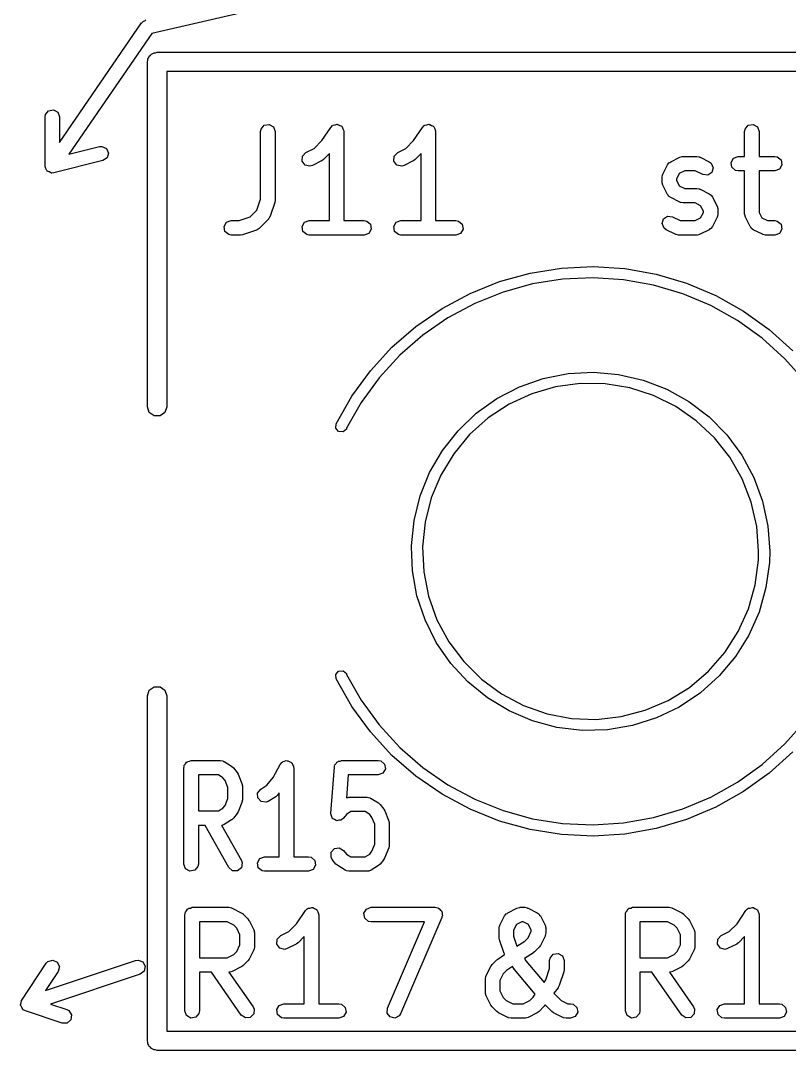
# Model space of a CAD drawing. Extents: x 26 to 70, y -152 to -25.
# Drawn here: x 33.73 to 41.71, y -136.22 to -125.54 of the extents above; entities that cross this region are included whole.
import ezdxf

# ---------------------------------------------------------------- set-up
doc = ezdxf.new("R2010")
doc.units = 0
doc.layers.add('BLACK', color=7, linetype='CONTINUOUS')

msp = doc.modelspace()

# ---------------------------------------------------------------- linework, layer by layer
at = {"layer": 'BLACK', "linetype": 'CONTINUOUS'}
for p, q in [((36.7199, -125.295), (35.0973, -125.67)), ((34.137, -126.803), (34.9902, -125.561)), ((34.9902, -125.561), (34.9918, -125.559)), ((34.9918, -125.559), (34.9921, -125.558)), ((34.9921, -125.558), (34.994, -125.557)), ((34.994, -125.557), (35.0084, -125.542)), ((35.0084, -125.542), (35.0227, -125.538)), ((35.0227, -125.538), (35.0351, -125.53)), ((35.0973, -125.67), (34.2359, -126.924)), ((35.0642, -125.921), (35.0691, -125.906)), ((35.0691, -125.906), (35.0819, -125.897)), ((35.0819, -125.897), (35.0912, -125.884)), ((35.0912, -125.884), (35.1063, -125.879)), ((35.1063, -125.879), (35.1191, -125.87)), ((35.1191, -125.87), (35.1349, -125.87)), ((35.1349, -125.87), (35.15, -125.865)), ((35.15, -125.865), (45.65, -125.865)), ((35.05, -125.965), (35.0549, -125.95)), ((35.05, -129.545), (35.05, -125.965)), ((35.0549, -125.934), (35.0642, -125.921)), ((35.0549, -125.95), (35.0549, -125.934)), ((45.55, -126.065), (35.25, -126.065)), ((35.25, -126.065), (35.25, -129.545)), ((33.987, -126.536), (33.9915, -126.511)), ((33.987, -127.044), (33.987, -126.536)), ((33.9915, -126.511), (34.0245, -126.472)), ((34.0245, -126.472), (34.075, -126.463)), ((34.075, -126.463), (34.1195, -126.488)), ((34.1195, -126.488), (34.137, -126.536)), ((34.137, -126.536), (34.137, -126.803)), ((36.23, -126.662), (36.263, -126.622)), ((36.263, -126.622), (36.3135, -126.614)), ((36.3135, -126.614), (36.3579, -126.639)), ((36.3579, -126.639), (36.3755, -126.687)), ((36.8612, -126.782), (36.9524, -126.646)), ((36.9524, -126.646), (36.9703, -126.627)), ((36.9703, -126.627), (36.9745, -126.626)), ((36.9745, -126.626), (36.9773, -126.622)), ((36.9773, -126.622), (36.9987, -126.619)), ((36.9987, -126.619), (37.0196, -126.613)), ((37.0196, -126.613), (37.0235, -126.614)), ((37.0235, -126.614), (37.0278, -126.614)), ((37.0278, -126.614), (37.0466, -126.624)), ((37.0466, -126.624), (37.0666, -126.633)), ((37.0666, -126.633), (37.0685, -126.637)), ((37.0685, -126.637), (37.0722, -126.639)), ((37.0722, -126.639), (37.0797, -126.66)), ((37.8136, -126.782), (37.9047, -126.646)), ((37.9047, -126.646), (37.9227, -126.627)), ((37.9227, -126.627), (37.9269, -126.626)), ((37.9269, -126.626), (37.9296, -126.622)), ((37.9296, -126.622), (37.9511, -126.619)), ((37.9511, -126.619), (37.972, -126.613)), ((37.972, -126.613), (37.9759, -126.614)), ((37.9759, -126.614), (37.9802, -126.614)), ((37.9802, -126.614), (37.999, -126.624)), ((37.999, -126.624), (38.0189, -126.633)), ((38.0189, -126.633), (38.0209, -126.637)), ((38.0209, -126.637), (38.0246, -126.639)), ((38.0246, -126.639), (38.032, -126.66)), ((41.2545, -126.662), (41.2875, -126.622)), ((41.2875, -126.622), (41.338, -126.614)), ((41.338, -126.614), (41.3825, -126.639)), ((41.3825, -126.639), (41.4, -126.687)), ((36.2255, -126.687), (36.23, -126.662)), ((36.2255, -127.389), (36.2255, -126.687)), ((36.3755, -126.687), (36.3755, -127.402)), ((37.0797, -126.66), (37.0893, -126.679)), ((37.0893, -126.679), (37.0883, -126.683)), ((37.0883, -126.683), (37.0898, -126.687)), ((37.0898, -126.687), (37.0898, -127.612)), ((38.032, -126.66), (38.0417, -126.679)), ((38.0417, -126.679), (38.0407, -126.683)), ((38.0407, -126.683), (38.0421, -126.687)), ((38.0421, -126.687), (38.0421, -127.612)), ((41.25, -126.687), (41.2545, -126.662)), ((41.25, -126.946), (41.25, -126.687)), ((41.4, -126.687), (41.4, -126.946)), ((34.2359, -126.924), (34.5518, -126.845)), ((34.5518, -126.845), (34.5778, -126.843)), ((34.5778, -126.843), (34.6239, -126.865)), ((34.6239, -126.865), (34.6448, -126.912)), ((36.6955, -126.906), (36.7799, -126.864)), ((36.7799, -126.864), (36.8612, -126.782)), ((37.6479, -126.906), (37.7322, -126.864)), ((37.7322, -126.864), (37.8136, -126.782)), ((34.6307, -126.962), (34.5882, -126.99)), ((34.6448, -126.912), (34.6307, -126.962)), ((36.6572, -126.994), (36.6602, -126.943)), ((36.6602, -126.943), (36.6955, -126.906)), ((36.8773, -126.979), (36.859, -126.991)), ((36.9398, -126.916), (36.8773, -126.979)), ((36.9398, -127.612), (36.9398, -126.916)), ((37.6095, -126.994), (37.6126, -126.943)), ((37.6126, -126.943), (37.6479, -126.906)), ((37.8297, -126.979), (37.8113, -126.991)), ((37.8921, -126.916), (37.8297, -126.979)), ((37.8921, -127.612), (37.8921, -126.916)), ((40.4819, -127.001), (40.5772, -126.954)), ((40.5772, -126.954), (40.6021, -126.946)), ((40.6021, -126.946), (40.6065, -126.947)), ((40.6065, -126.947), (40.6107, -126.946)), ((40.6107, -126.946), (40.7536, -126.946)), ((40.7536, -126.946), (40.7792, -126.95)), ((40.7792, -126.95), (40.7827, -126.953)), ((40.7827, -126.953), (40.7871, -126.954)), ((40.7871, -126.954), (40.8823, -127.001)), ((41.1083, -127.008), (41.1339, -126.963)), ((41.1339, -126.963), (41.1821, -126.946)), ((41.1821, -126.946), (41.25, -126.946)), ((41.4, -126.946), (41.5631, -126.946)), ((41.5631, -126.946), (41.5887, -126.95)), ((41.5887, -126.95), (41.628, -126.983)), ((33.9879, -127.047), (33.987, -127.044)), ((33.9872, -127.05), (33.9879, -127.047)), ((33.9876, -127.051), (33.9872, -127.05)), ((33.9873, -127.052), (33.9876, -127.051)), ((33.9969, -127.072), (33.9873, -127.052)), ((34.0045, -127.093), (33.9969, -127.072)), ((34.5882, -126.99), (34.0802, -127.117)), ((36.6877, -127.036), (36.6572, -126.994)), ((36.7376, -127.048), (36.6877, -127.036)), ((36.7626, -127.04), (36.7376, -127.048)), ((36.8578, -126.993), (36.7626, -127.04)), ((36.859, -126.991), (36.8578, -126.993)), ((37.6401, -127.036), (37.6095, -126.994)), ((37.69, -127.048), (37.6401, -127.036)), ((37.715, -127.04), (37.69, -127.048)), ((37.8102, -126.993), (37.715, -127.04)), ((37.8113, -126.991), (37.8102, -126.993)), ((40.4008, -127.13), (40.4484, -127.035)), ((40.4484, -127.035), (40.4639, -127.014)), ((40.4639, -127.014), (40.4742, -127.009)), ((40.4742, -127.009), (40.4819, -127.001)), ((40.8823, -127.001), (40.9033, -127.017)), ((40.9033, -127.017), (40.9237, -127.064)), ((40.9237, -127.064), (40.909, -127.113)), ((41.1172, -127.058), (41.1083, -127.008)), ((41.1565, -127.091), (41.1172, -127.058)), ((41.6113, -127.078), (41.5631, -127.096)), ((41.637, -127.034), (41.6113, -127.078)), ((41.628, -126.983), (41.637, -127.034)), ((34.0069, -127.094), (34.0045, -127.093)), ((34.0081, -127.097), (34.0069, -127.094)), ((34.009, -127.097), (34.0081, -127.097)), ((34.0094, -127.098), (34.009, -127.097)), ((34.0297, -127.107), (34.0094, -127.098)), ((34.049, -127.118), (34.0297, -127.107)), ((34.0517, -127.118), (34.049, -127.118)), ((34.0542, -127.119), (34.0517, -127.118)), ((34.0555, -127.119), (34.0542, -127.119)), ((34.0561, -127.119), (34.0555, -127.119)), ((34.0577, -127.119), (34.0561, -127.119)), ((34.0802, -127.117), (34.0577, -127.119)), ((40.3929, -127.164), (40.3974, -127.138)), ((40.3929, -127.211), (40.3929, -127.164)), ((40.3974, -127.138), (40.4003, -127.134)), ((40.4003, -127.134), (40.4008, -127.13)), ((40.5714, -127.124), (40.5429, -127.181)), ((40.5429, -127.181), (40.5429, -127.193)), ((40.5429, -127.193), (40.5714, -127.251)), ((40.6284, -127.096), (40.5714, -127.124)), ((40.7359, -127.096), (40.6284, -127.096)), ((40.8153, -127.135), (40.7359, -127.096)), ((40.8662, -127.141), (40.8153, -127.135)), ((40.909, -127.113), (40.8662, -127.141)), ((41.1821, -127.096), (41.1565, -127.091)), ((41.25, -127.096), (41.1821, -127.096)), ((41.25, -127.545), (41.25, -127.096)), ((41.5631, -127.096), (41.4, -127.096)), ((41.4, -127.096), (41.4, -127.527)), ((40.3944, -127.215), (40.3929, -127.211)), ((40.3933, -127.22), (40.3944, -127.215)), ((40.4008, -127.245), (40.3933, -127.22)), ((40.4484, -127.34), (40.4008, -127.245)), ((40.5714, -127.251), (40.6284, -127.279)), ((40.6284, -127.279), (40.7536, -127.279)), ((40.7536, -127.279), (40.7792, -127.284)), ((40.7792, -127.284), (40.7827, -127.286)), ((40.7827, -127.286), (40.7871, -127.287)), ((40.7871, -127.287), (40.8823, -127.335)), ((36.1873, -127.504), (36.2255, -127.389)), ((36.3755, -127.402), (36.3716, -127.424)), ((40.4565, -127.348), (40.4484, -127.34)), ((40.461, -127.358), (40.4565, -127.348)), ((40.4819, -127.374), (40.461, -127.358)), ((40.5772, -127.421), (40.4819, -127.374)), ((40.8823, -127.335), (40.9033, -127.35)), ((40.9033, -127.35), (40.9077, -127.36)), ((40.9077, -127.36), (40.9159, -127.368)), ((40.9159, -127.368), (40.9635, -127.463)), ((36.1171, -127.574), (36.1873, -127.504)), ((36.3716, -127.425), (36.324, -127.568)), ((36.3716, -127.424), (36.3716, -127.425)), ((40.5816, -127.422), (40.5772, -127.421)), ((40.5851, -127.425), (40.5816, -127.422)), ((40.6107, -127.429), (40.5851, -127.425)), ((40.7359, -127.429), (40.6107, -127.429)), ((40.7929, -127.458), (40.7359, -127.429)), ((40.8214, -127.515), (40.7929, -127.458)), ((40.9635, -127.463), (40.9709, -127.488)), ((40.9709, -127.488), (40.9699, -127.493)), ((40.9699, -127.493), (40.9714, -127.497)), ((40.9714, -127.497), (40.9714, -127.545)), ((35.8713, -127.63), (35.9195, -127.612)), ((35.9195, -127.612), (36.0026, -127.612)), ((36.0026, -127.612), (36.1171, -127.574)), ((36.3059, -127.598), (36.2107, -127.693)), ((36.3078, -127.593), (36.3059, -127.598)), ((36.3116, -127.591), (36.3078, -127.593)), ((36.324, -127.568), (36.3116, -127.591)), ((36.6808, -127.63), (36.729, -127.612)), ((36.729, -127.612), (36.9398, -127.612)), ((37.0898, -127.612), (37.3005, -127.612)), ((37.3005, -127.612), (37.3261, -127.617)), ((37.3261, -127.617), (37.3654, -127.65)), ((37.6332, -127.63), (37.6814, -127.612)), ((37.6814, -127.612), (37.8921, -127.612)), ((38.0421, -127.612), (38.2529, -127.612)), ((38.2529, -127.612), (38.2785, -127.617)), ((38.2785, -127.617), (38.3178, -127.65)), ((40.393, -127.644), (40.4076, -127.595)), ((40.4076, -127.595), (40.4504, -127.567)), ((40.4504, -127.567), (40.5014, -127.573)), ((40.5014, -127.573), (40.5808, -127.612)), ((40.5808, -127.612), (40.7359, -127.612)), ((40.7359, -127.612), (40.7929, -127.584)), ((40.7929, -127.584), (40.8214, -127.527)), ((40.8214, -127.527), (40.8214, -127.515)), ((40.9635, -127.578), (40.9159, -127.673)), ((40.964, -127.574), (40.9635, -127.578)), ((40.9669, -127.57), (40.964, -127.574)), ((40.9714, -127.545), (40.9669, -127.57)), ((41.2515, -127.549), (41.25, -127.545)), ((41.2505, -127.553), (41.2515, -127.549)), ((41.2579, -127.578), (41.2505, -127.553)), ((41.3055, -127.673), (41.2579, -127.578)), ((41.4, -127.527), (41.4285, -127.584)), ((41.4285, -127.584), (41.4856, -127.612)), ((41.4856, -127.612), (41.5631, -127.612)), ((41.5631, -127.612), (41.5887, -127.617)), ((41.5887, -127.617), (41.628, -127.65)), ((35.8457, -127.674), (35.8713, -127.63)), ((35.8546, -127.725), (35.8457, -127.674)), ((35.8939, -127.758), (35.8546, -127.725)), ((36.1813, -127.711), (36.0385, -127.759)), ((36.1848, -127.708), (36.1813, -127.711)), ((36.1893, -127.708), (36.1848, -127.708)), ((36.2107, -127.693), (36.1893, -127.708)), ((36.6552, -127.674), (36.6808, -127.63)), ((36.6641, -127.725), (36.6552, -127.674)), ((36.7034, -127.758), (36.6641, -127.725)), ((37.3743, -127.7), (37.3487, -127.745)), ((37.3654, -127.65), (37.3743, -127.7)), ((37.6076, -127.674), (37.6332, -127.63)), ((37.6165, -127.725), (37.6076, -127.674)), ((37.6558, -127.758), (37.6165, -127.725)), ((38.3267, -127.7), (38.3011, -127.745)), ((38.3178, -127.65), (38.3267, -127.7)), ((40.4134, -127.691), (40.393, -127.644)), ((40.4343, -127.707), (40.4134, -127.691)), ((40.5296, -127.754), (40.4343, -127.707)), ((40.8823, -127.707), (40.7871, -127.754)), ((40.8901, -127.699), (40.8823, -127.707)), ((40.9004, -127.694), (40.8901, -127.699)), ((40.9159, -127.673), (40.9004, -127.694)), ((41.3137, -127.681), (41.3055, -127.673)), ((41.3182, -127.691), (41.3137, -127.681)), ((41.3391, -127.707), (41.3182, -127.691)), ((41.4343, -127.754), (41.3391, -127.707)), ((41.637, -127.7), (41.6113, -127.745)), ((41.628, -127.65), (41.637, -127.7)), ((35.9195, -127.762), (35.8939, -127.758)), ((36.0148, -127.762), (35.9195, -127.762)), ((36.0163, -127.762), (36.0148, -127.762)), ((36.0385, -127.759), (36.0163, -127.762)), ((36.729, -127.762), (36.7034, -127.758)), ((37.3005, -127.762), (36.729, -127.762)), ((37.3487, -127.745), (37.3005, -127.762)), ((37.6814, -127.762), (37.6558, -127.758)), ((38.2529, -127.762), (37.6814, -127.762)), ((38.3011, -127.745), (38.2529, -127.762)), ((40.534, -127.755), (40.5296, -127.754)), ((40.5374, -127.758), (40.534, -127.755)), ((40.5631, -127.762), (40.5374, -127.758)), ((40.7536, -127.762), (40.5631, -127.762)), ((40.7578, -127.761), (40.7536, -127.762)), ((40.7621, -127.762), (40.7578, -127.761)), ((40.7871, -127.754), (40.7621, -127.762)), ((41.4388, -127.755), (41.4343, -127.754)), ((41.4422, -127.758), (41.4388, -127.755)), ((41.4679, -127.762), (41.4422, -127.758)), ((41.5631, -127.762), (41.4679, -127.762)), ((41.6113, -127.745), (41.5631, -127.762)), ((39.0222, -128.157), (39.3475, -128.106)), ((39.3475, -128.106), (39.6766, -128.09)), ((39.6766, -128.09), (40.0054, -128.111)), ((40.0054, -128.111), (40.3298, -128.169)), ((38.3988, -128.368), (38.7046, -128.245)), ((38.7046, -128.245), (39.0222, -128.157)), ((39.3594, -128.22), (39.0467, -128.27)), ((39.6756, -128.206), (39.3594, -128.22)), ((39.9915, -128.226), (39.6756, -128.206)), ((40.3032, -128.282), (39.9915, -128.226)), ((40.3298, -128.169), (40.6457, -128.263)), ((38.1086, -128.524), (38.3988, -128.368)), ((38.7416, -128.355), (38.4477, -128.473)), ((39.0467, -128.27), (38.7416, -128.355)), ((40.6068, -128.372), (40.3032, -128.282)), ((40.6457, -128.263), (40.9492, -128.391)), ((38.4477, -128.473), (38.1688, -128.622)), ((40.8985, -128.495), (40.6068, -128.372)), ((40.9492, -128.391), (41.2366, -128.552)), ((37.8375, -128.711), (38.1086, -128.524)), ((41.1746, -128.65), (40.8985, -128.495)), ((41.2366, -128.552), (41.5043, -128.744)), ((38.1688, -128.622), (37.9084, -128.802)), ((41.4318, -128.834), (41.1746, -128.65)), ((37.589, -128.927), (37.8375, -128.711)), ((41.5043, -128.744), (41.7489, -128.965)), ((37.9084, -128.802), (37.6695, -129.01)), ((41.6668, -129.046), (41.4318, -128.834)), ((37.366, -129.17), (37.589, -128.927)), ((37.6695, -129.01), (37.4553, -129.243)), ((41.8768, -129.283), (41.6668, -129.046)), ((37.1715, -129.436), (37.366, -129.17)), ((39.1592, -129.251), (39.4169, -129.2)), ((39.4169, -129.2), (39.6792, -129.185)), ((39.6792, -129.185), (39.941, -129.208)), ((39.941, -129.208), (40.1969, -129.267)), ((37.4553, -129.243), (37.2684, -129.499)), ((38.9113, -129.338), (39.1592, -129.251)), ((39.5435, -129.303), (39.2872, -129.338)), ((39.8021, -129.307), (39.5435, -129.303)), ((40.0573, -129.348), (39.8021, -129.307)), ((40.1969, -129.267), (40.4419, -129.362)), ((37.0078, -129.722), (37.1715, -129.436)), ((38.6782, -129.459), (38.9113, -129.338)), ((39.0389, -129.411), (38.8041, -129.519)), ((39.2872, -129.338), (39.0389, -129.411)), ((40.3036, -129.427), (40.0573, -129.348)), ((40.5356, -129.542), (40.3036, -129.427)), ((40.4419, -129.362), (40.6712, -129.49)), ((37.2684, -129.499), (37.1158, -129.765)), ((38.4644, -129.612), (38.6782, -129.459)), ((38.8041, -129.519), (38.5878, -129.661)), ((40.7481, -129.689), (40.5356, -129.542)), ((40.6712, -129.49), (40.88, -129.65)), ((35.0691, -129.604), (35.05, -129.545)), ((35.1191, -129.64), (35.0691, -129.604)), ((35.1809, -129.64), (35.1191, -129.64)), ((35.2309, -129.604), (35.1809, -129.64)), ((35.25, -129.545), (35.2309, -129.604)), ((38.2743, -129.793), (38.4644, -129.612)), ((40.88, -129.65), (41.0644, -129.837)), ((37.0045, -129.768), (37.0078, -129.722)), ((37.0078, -129.722), (37.0078, -129.722)), ((38.5878, -129.661), (38.3948, -129.833)), ((40.9365, -129.866), (40.7481, -129.689)), ((37.0346, -129.802), (37.0045, -129.768)), ((37.0804, -129.806), (37.0346, -129.802)), ((37.1151, -129.776), (37.0804, -129.806)), ((37.1158, -129.765), (37.1151, -129.776)), ((38.1116, -130), (38.2743, -129.793)), ((38.3948, -129.833), (38.2295, -130.032)), ((41.0644, -129.837), (41.2204, -130.048)), ((41.0966, -130.069), (40.9365, -129.866)), ((37.9797, -130.227), (38.1116, -130)), ((38.2295, -130.032), (38.0953, -130.253)), ((41.2249, -130.294), (41.0966, -130.069)), ((41.2204, -130.048), (41.3452, -130.28)), ((37.881, -130.47), (37.9797, -130.227)), ((38.0953, -130.253), (37.9953, -130.491)), ((41.3452, -130.28), (41.4361, -130.526)), ((41.3186, -130.535), (41.2249, -130.294)), ((37.8177, -130.725), (37.881, -130.47)), ((37.9953, -130.491), (37.9316, -130.742)), ((41.3757, -130.787), (41.3186, -130.535)), ((41.4361, -130.526), (41.4914, -130.783)), ((37.7909, -130.987), (37.8177, -130.725)), ((37.9316, -130.742), (37.9057, -130.999)), ((41.3949, -131.045), (41.3757, -130.787)), ((41.4914, -130.783), (41.51, -131.045)), ((37.7914, -130.999), (37.7909, -130.987)), ((37.8012, -131.249), (37.7914, -130.999)), ((37.9057, -130.999), (37.9181, -131.258)), ((41.3599, -131.393), (41.3925, -131.136)), ((41.3925, -131.136), (41.3949, -131.045)), ((41.51, -131.045), (41.5063, -131.162)), ((37.8484, -131.508), (37.8012, -131.249)), ((41.5063, -131.162), (41.4714, -131.422)), ((37.9181, -131.258), (37.9686, -131.511)), ((41.2896, -131.642), (41.3599, -131.393)), ((41.4714, -131.422), (41.4, -131.675)), ((37.9316, -131.757), (37.8484, -131.508)), ((37.9686, -131.511), (38.056, -131.755)), ((41.1834, -131.878), (41.2896, -131.642)), ((41.4, -131.675), (41.2938, -131.915)), ((38.049, -131.992), (37.9316, -131.757)), ((38.056, -131.755), (38.1784, -131.983)), ((41.0435, -132.095), (41.1834, -131.878)), ((38.1984, -132.208), (38.049, -131.992)), ((38.1784, -131.983), (38.3331, -132.19)), ((41.2938, -131.915), (41.1548, -132.138)), ((40.873, -132.29), (41.0435, -132.095)), ((38.3767, -132.401), (38.1984, -132.208)), ((38.3331, -132.19), (38.5168, -132.372)), ((41.1548, -132.138), (40.9857, -132.339)), ((37.0045, -132.322), (37.0346, -132.288)), ((37.0078, -132.368), (37.0045, -132.322)), ((37.0346, -132.288), (37.0804, -132.284)), ((37.0804, -132.284), (37.1151, -132.314)), ((37.1151, -132.314), (37.1158, -132.325)), ((40.6756, -132.457), (40.873, -132.29)), ((37.1715, -132.654), (37.0078, -132.368)), ((37.0078, -132.368), (37.0078, -132.368)), ((37.1158, -132.325), (37.2684, -132.591)), ((38.5805, -132.567), (38.3767, -132.401)), ((38.5168, -132.372), (38.7254, -132.525)), ((40.9857, -132.339), (40.79, -132.515)), ((35.05, -132.545), (35.0691, -132.486)), ((35.0691, -132.486), (35.1191, -132.45)), ((35.1191, -132.45), (35.1809, -132.45)), ((35.1809, -132.45), (35.2309, -132.486)), ((35.2309, -132.486), (35.25, -132.545)), ((38.7254, -132.525), (38.9542, -132.645)), ((40.4557, -132.593), (40.6756, -132.457)), ((40.79, -132.515), (40.5716, -132.661)), ((35.05, -136.125), (35.05, -132.545)), ((35.25, -132.545), (35.25, -136.025)), ((37.2684, -132.591), (37.4553, -132.847)), ((38.8056, -132.702), (38.5805, -132.567)), ((40.2181, -132.695), (40.4557, -132.593)), ((37.366, -132.92), (37.1715, -132.654)), ((39.0475, -132.805), (38.8056, -132.702)), ((38.9542, -132.645), (39.1984, -132.73)), ((39.1984, -132.73), (39.4525, -132.779)), ((39.968, -132.761), (40.2181, -132.695)), ((40.5716, -132.661), (40.3347, -132.774)), ((37.4553, -132.847), (37.6695, -133.08)), ((39.3015, -132.872), (39.0475, -132.805)), ((39.4525, -132.779), (39.7109, -132.789)), ((39.7109, -132.789), (39.968, -132.761)), ((40.0842, -132.854), (39.825, -132.897)), ((40.3347, -132.774), (40.0842, -132.854)), ((41.6668, -133.044), (41.8768, -132.807)), ((37.589, -133.163), (37.366, -132.92)), ((39.5624, -132.903), (39.3015, -132.872)), ((39.825, -132.897), (39.5624, -132.903)), ((41.4318, -133.256), (41.6668, -133.044)), ((37.8375, -133.379), (37.589, -133.163)), ((37.6695, -133.08), (37.9084, -133.288)), ((41.7489, -133.125), (41.5043, -133.346)), ((35.4286, -133.291), (35.4303, -133.282)), ((35.4297, -133.278), (35.4314, -133.275)), ((35.4303, -133.282), (35.4297, -133.278)), ((35.4314, -133.275), (35.4331, -133.266)), ((35.4331, -133.266), (35.4456, -133.251)), ((35.4456, -133.251), (35.4554, -133.234)), ((35.4554, -133.234), (35.4617, -133.232)), ((35.4617, -133.232), (35.4661, -133.226)), ((35.4661, -133.226), (35.4853, -133.223)), ((35.4853, -133.223), (35.5036, -133.216)), ((35.5036, -133.216), (35.8083, -133.216)), ((35.8083, -133.216), (35.834, -133.221)), ((35.834, -133.221), (35.8402, -133.226)), ((35.8402, -133.226), (35.8481, -133.228)), ((35.8481, -133.228), (35.9243, -133.275)), ((35.9243, -133.275), (35.9424, -133.292)), ((36.3549, -133.393), (36.4279, -133.256)), ((36.4279, -133.256), (36.4439, -133.236)), ((36.4439, -133.236), (36.4514, -133.233)), ((36.4514, -133.233), (36.4565, -133.226)), ((36.4565, -133.226), (36.4746, -133.223)), ((36.4746, -133.223), (36.4915, -133.216)), ((36.4915, -133.216), (36.4992, -133.219)), ((36.4992, -133.219), (36.5071, -133.218)), ((36.5071, -133.218), (36.5229, -133.227)), ((36.5229, -133.227), (36.5403, -133.232)), ((36.5403, -133.232), (36.5445, -133.239)), ((36.5445, -133.239), (36.5515, -133.243)), ((36.5515, -133.243), (36.5578, -133.26)), ((36.5578, -133.26), (36.5674, -133.276)), ((36.5674, -133.276), (36.5663, -133.284)), ((36.5663, -133.284), (36.569, -133.291)), ((36.9526, -133.762), (36.9907, -133.285)), ((36.9907, -133.285), (36.992, -133.28)), ((36.9916, -133.278), (36.9933, -133.275)), ((36.992, -133.28), (36.9916, -133.278)), ((36.9933, -133.275), (36.9973, -133.26)), ((36.9973, -133.26), (37.0089, -133.248)), ((37.0089, -133.248), (37.0173, -133.234)), ((37.0173, -133.234), (37.0264, -133.231)), ((37.0264, -133.231), (37.0333, -133.224)), ((37.0333, -133.224), (37.0498, -133.222)), ((37.0498, -133.222), (37.0655, -133.216)), ((37.0655, -133.216), (37.4464, -133.216)), ((37.4464, -133.216), (37.4721, -133.221)), ((37.4721, -133.221), (37.5114, -133.254)), ((37.5114, -133.254), (37.5203, -133.304)), ((41.1746, -133.44), (41.4318, -133.256)), ((35.4286, -134.291), (35.4286, -133.291)), ((35.5786, -133.366), (35.5786, -133.74)), ((35.7868, -133.366), (35.5786, -133.366)), ((35.8339, -133.396), (35.7868, -133.366)), ((35.9424, -133.292), (35.9431, -133.292)), ((35.9431, -133.292), (35.9812, -133.34)), ((35.9812, -133.34), (35.9905, -133.357)), ((35.9905, -133.357), (35.9923, -133.359)), ((35.9923, -133.359), (36.0303, -133.454)), ((36.569, -133.291), (36.569, -134.216)), ((37.1347, -133.366), (37.1158, -133.603)), ((37.4464, -133.366), (37.1347, -133.366)), ((37.4946, -133.349), (37.4464, -133.366)), ((37.5203, -133.304), (37.4946, -133.349)), ((38.1086, -133.566), (37.8375, -133.379)), ((37.9084, -133.288), (38.1688, -133.468)), ((41.5043, -133.346), (41.2366, -133.538)), ((35.8571, -133.425), (35.8339, -133.396)), ((35.8857, -133.496), (35.8571, -133.425)), ((35.8857, -133.61), (35.8857, -133.496)), ((36.0303, -133.454), (36.0357, -133.48)), ((36.0357, -133.48), (36.0353, -133.481)), ((36.0353, -133.481), (36.0357, -133.482)), ((36.0357, -133.482), (36.0357, -133.625)), ((36.2257, -133.513), (36.2911, -133.473)), ((36.2911, -133.473), (36.3549, -133.393)), ((38.1688, -133.468), (38.4477, -133.617)), ((40.8985, -133.595), (41.1746, -133.44)), ((36.1941, -133.554), (36.2257, -133.513)), ((36.1959, -133.605), (36.1941, -133.554)), ((36.2303, -133.643), (36.1959, -133.605)), ((36.3814, -133.593), (36.3052, -133.641)), ((36.3819, -133.592), (36.3814, -133.593)), ((36.4002, -133.576), (36.3819, -133.592)), ((36.419, -133.553), (36.4002, -133.576)), ((36.419, -134.216), (36.419, -133.553)), ((37.1158, -133.603), (37.1261, -133.599)), ((37.1261, -133.599), (37.1341, -133.6)), ((37.1341, -133.6), (37.1417, -133.597)), ((37.1417, -133.597), (37.3321, -133.597)), ((37.3321, -133.597), (37.3578, -133.602)), ((37.3578, -133.602), (37.364, -133.607)), ((38.3988, -133.722), (38.1086, -133.566)), ((40.6068, -133.718), (40.8985, -133.595)), ((41.2366, -133.538), (40.9492, -133.699)), ((35.7868, -133.74), (35.8339, -133.711)), ((35.8339, -133.711), (35.8571, -133.682)), ((35.8571, -133.682), (35.8857, -133.61)), ((36.0303, -133.653), (35.9923, -133.748)), ((36.0304, -133.651), (36.0303, -133.653)), ((36.0312, -133.65), (36.0304, -133.651)), ((36.0357, -133.625), (36.0312, -133.65)), ((36.2811, -133.65), (36.2303, -133.643)), ((36.3052, -133.641), (36.2811, -133.65)), ((37.364, -133.607), (37.3719, -133.609)), ((37.3719, -133.609), (37.4481, -133.656)), ((37.4481, -133.656), (37.4662, -133.673)), ((37.4662, -133.673), (37.4669, -133.673)), ((37.4669, -133.673), (37.505, -133.721)), ((38.4477, -133.617), (38.7416, -133.735)), ((40.9492, -133.699), (40.6457, -133.827)), ((35.5786, -133.74), (35.7868, -133.74)), ((35.9431, -133.814), (35.9248, -133.831)), ((35.9812, -133.767), (35.9431, -133.814)), ((35.982, -133.764), (35.9812, -133.767)), ((35.9923, -133.748), (35.982, -133.764)), ((36.9524, -133.769), (36.9537, -133.765)), ((36.9604, -133.79), (36.9524, -133.769)), ((36.9537, -133.765), (36.9526, -133.762)), ((36.9663, -133.811), (36.9604, -133.79)), ((36.9696, -133.813), (36.9663, -133.811)), ((36.9711, -133.817), (36.9696, -133.813)), ((36.9904, -133.828), (36.9711, -133.817)), ((37.0859, -133.814), (37.0664, -133.832)), ((37.1161, -133.777), (37.0859, -133.814)), ((37.1632, -133.747), (37.1161, -133.777)), ((37.3106, -133.747), (37.1632, -133.747)), ((37.3577, -133.777), (37.3106, -133.747)), ((37.3809, -133.806), (37.3577, -133.777)), ((37.4095, -133.877), (37.3809, -133.806)), ((37.505, -133.721), (37.5143, -133.738)), ((37.5143, -133.738), (37.5161, -133.74)), ((37.5161, -133.74), (37.5542, -133.835)), ((38.7046, -133.845), (38.3988, -133.722)), ((38.7416, -133.735), (39.0467, -133.82)), ((39.0467, -133.82), (39.3594, -133.87)), ((39.9915, -133.864), (40.3032, -133.808)), ((40.3032, -133.808), (40.6068, -133.718)), ((35.6501, -133.89), (35.5786, -133.89)), ((35.5786, -133.89), (35.5786, -134.291)), ((35.8953, -134.328), (35.6501, -133.89)), ((35.8239, -133.889), (35.8208, -133.888)), ((35.8208, -133.888), (36.0262, -134.255)), ((35.8481, -133.879), (35.8239, -133.889)), ((35.9243, -133.831), (35.8481, -133.879)), ((35.9248, -133.831), (35.9243, -133.831)), ((37.0085, -133.84), (36.9904, -133.828)), ((37.0125, -133.84), (37.0085, -133.84)), ((37.0161, -133.842), (37.0125, -133.84)), ((37.0377, -133.837), (37.0161, -133.842)), ((37.0596, -133.835), (37.0377, -133.837)), ((37.0624, -133.832), (37.0596, -133.835)), ((37.0664, -133.832), (37.0624, -133.832)), ((37.4095, -134.086), (37.4095, -133.877)), ((37.5542, -133.835), (37.5595, -133.86)), ((37.5595, -133.86), (37.5591, -133.862)), ((37.5591, -133.862), (37.5595, -133.863)), ((37.5595, -133.863), (37.5595, -134.101)), ((39.0222, -133.933), (38.7046, -133.845)), ((39.3594, -133.87), (39.6756, -133.884)), ((39.6756, -133.884), (39.9915, -133.864)), ((40.3298, -133.921), (40.0054, -133.979)), ((40.6457, -133.827), (40.3298, -133.921)), ((39.3475, -133.984), (39.0222, -133.933)), ((39.6766, -134), (39.3475, -133.984)), ((40.0054, -133.979), (39.6766, -134)), ((36.9575, -134.169), (36.9914, -134.13)), ((36.9914, -134.13), (37.0421, -134.123)), ((37.0421, -134.123), (37.0859, -134.149)), ((37.3809, -134.158), (37.4095, -134.086)), ((37.5542, -134.129), (37.5161, -134.224)), ((37.555, -134.127), (37.5542, -134.128)), ((37.5542, -134.128), (37.5542, -134.129)), ((37.5595, -134.101), (37.555, -134.127)), ((36.1916, -134.278), (36.2173, -134.234)), ((36.2173, -134.234), (36.2655, -134.216)), ((36.2655, -134.216), (36.419, -134.216)), ((36.569, -134.216), (36.7226, -134.216)), ((36.7226, -134.216), (36.7483, -134.221)), ((36.7483, -134.221), (36.7876, -134.254)), ((36.9563, -134.22), (36.9575, -134.169)), ((36.9688, -134.243), (36.9563, -134.22)), ((37.0069, -134.291), (36.9688, -134.243)), ((37.0859, -134.149), (37.1161, -134.187)), ((37.1161, -134.187), (37.1632, -134.216)), ((37.1632, -134.216), (37.3106, -134.216)), ((37.3106, -134.216), (37.3577, -134.187)), ((37.3577, -134.187), (37.3809, -134.158)), ((37.505, -134.243), (37.4669, -134.291)), ((37.5058, -134.24), (37.505, -134.243)), ((37.5161, -134.224), (37.5058, -134.24)), ((35.4461, -134.34), (35.4286, -134.291)), ((35.4905, -134.365), (35.4461, -134.34)), ((35.574, -134.317), (35.5411, -134.356)), ((35.5786, -134.291), (35.574, -134.317)), ((35.9341, -134.362), (35.8953, -134.328)), ((36.0252, -134.33), (35.9854, -134.362)), ((36.0347, -134.279), (36.0252, -134.33)), ((36.0262, -134.255), (36.0347, -134.279)), ((36.2005, -134.329), (36.1916, -134.278)), ((36.2398, -134.362), (36.2005, -134.329)), ((36.7708, -134.349), (36.7226, -134.366)), ((36.7965, -134.304), (36.7708, -134.349)), ((36.7876, -134.254), (36.7965, -134.304)), ((37.0076, -134.291), (37.0069, -134.291)), ((37.0257, -134.307), (37.0076, -134.291)), ((37.1019, -134.355), (37.0257, -134.307)), ((37.4481, -134.307), (37.3719, -134.355)), ((37.4486, -134.307), (37.4481, -134.307)), ((37.4669, -134.291), (37.4486, -134.307)), ((35.5411, -134.356), (35.4905, -134.365)), ((35.9854, -134.362), (35.9341, -134.362)), ((36.2655, -134.366), (36.2398, -134.362)), ((36.7226, -134.366), (36.2655, -134.366)), ((37.1098, -134.357), (37.1019, -134.355)), ((37.116, -134.362), (37.1098, -134.357)), ((37.1417, -134.366), (37.116, -134.362)), ((37.3321, -134.366), (37.1417, -134.366)), ((37.3397, -134.364), (37.3321, -134.366)), ((37.3477, -134.365), (37.3397, -134.364)), ((37.3719, -134.355), (37.3477, -134.365)), ((35.4442, -134.79), (35.4568, -134.775)), ((35.4568, -134.775), (35.4665, -134.758)), ((35.4665, -134.758), (35.4729, -134.756)), ((35.4729, -134.756), (35.4772, -134.75)), ((35.4772, -134.75), (35.4964, -134.747)), ((35.4964, -134.747), (35.5147, -134.74)), ((35.5147, -134.74), (35.8957, -134.74)), ((35.8957, -134.74), (35.9213, -134.745)), ((35.9213, -134.745), (35.9248, -134.748)), ((35.9248, -134.748), (35.9292, -134.748)), ((35.9292, -134.748), (36.0244, -134.796)), ((36.5993, -134.91), (36.6904, -134.774)), ((36.6904, -134.774), (36.7084, -134.755)), ((36.7084, -134.755), (36.7125, -134.754)), ((36.7125, -134.754), (36.7153, -134.75)), ((36.7153, -134.75), (36.7367, -134.747)), ((36.7367, -134.747), (36.7576, -134.741)), ((36.7576, -134.741), (36.7616, -134.742)), ((36.7616, -134.742), (36.7658, -134.742)), ((36.7658, -134.742), (36.7847, -134.752)), ((36.7847, -134.752), (36.8046, -134.761)), ((36.8046, -134.761), (36.8065, -134.765)), ((36.8065, -134.765), (36.8103, -134.767)), ((36.8103, -134.767), (36.8177, -134.788)), ((37.298, -134.802), (37.3236, -134.758)), ((37.3236, -134.758), (37.3719, -134.74)), ((37.3719, -134.74), (38.0385, -134.74)), ((38.0385, -134.74), (38.0642, -134.745)), ((38.0642, -134.745), (38.071, -134.751)), ((38.071, -134.751), (38.0796, -134.753)), ((38.0796, -134.753), (38.0901, -134.767)), ((38.0901, -134.767), (38.1035, -134.778)), ((38.1035, -134.778), (38.105, -134.787)), ((38.791, -134.796), (38.8862, -134.748)), ((38.8862, -134.748), (38.9112, -134.741)), ((38.9112, -134.741), (38.9155, -134.742)), ((38.9155, -134.742), (38.9198, -134.74)), ((38.9198, -134.74), (38.9674, -134.74)), ((38.9674, -134.74), (38.993, -134.745)), ((38.993, -134.745), (38.9965, -134.748)), ((38.9965, -134.748), (39.0009, -134.748)), ((39.0009, -134.748), (39.0962, -134.796)), ((40.0162, -134.79), (40.0288, -134.775)), ((40.0288, -134.775), (40.0385, -134.758)), ((40.0385, -134.758), (40.0449, -134.756)), ((40.0449, -134.756), (40.0492, -134.75)), ((40.0492, -134.75), (40.0684, -134.747)), ((40.0684, -134.747), (40.0867, -134.74)), ((40.0867, -134.74), (40.4677, -134.74)), ((40.4677, -134.74), (40.4933, -134.745)), ((40.4933, -134.745), (40.4968, -134.748)), ((40.4968, -134.748), (40.5012, -134.748)), ((40.5012, -134.748), (40.5964, -134.796)), ((41.1713, -134.91), (41.2624, -134.774)), ((41.2624, -134.774), (41.2804, -134.755)), ((41.2804, -134.755), (41.2845, -134.754)), ((41.2845, -134.754), (41.2873, -134.75)), ((41.2873, -134.75), (41.3087, -134.747)), ((41.3087, -134.747), (41.3296, -134.741)), ((41.3296, -134.741), (41.3336, -134.742)), ((41.3336, -134.742), (41.3378, -134.742)), ((41.3378, -134.742), (41.3567, -134.752)), ((41.3567, -134.752), (41.3766, -134.761)), ((41.3766, -134.761), (41.3785, -134.765)), ((41.3785, -134.765), (41.3823, -134.767)), ((41.3823, -134.767), (41.3897, -134.788)), ((35.4397, -134.815), (35.4414, -134.806)), ((35.4397, -135.815), (35.4397, -134.815)), ((35.4409, -134.802), (35.4425, -134.799)), ((35.4414, -134.806), (35.4409, -134.802)), ((35.4425, -134.799), (35.4442, -134.79)), ((36.0244, -134.796), (36.0425, -134.809)), ((36.0425, -134.809), (36.0439, -134.81)), ((36.0439, -134.81), (36.0916, -134.858)), ((36.0916, -134.858), (36.1044, -134.876)), ((36.1044, -134.876), (36.1056, -134.877)), ((36.1056, -134.877), (36.1532, -134.972)), ((36.8177, -134.788), (36.8274, -134.807)), ((36.8274, -134.807), (36.8263, -134.811)), ((36.8263, -134.811), (36.8278, -134.815)), ((36.8278, -134.815), (36.8278, -135.74)), ((37.3069, -134.853), (37.298, -134.802)), ((37.3462, -134.886), (37.3069, -134.853)), ((37.3719, -134.89), (37.3462, -134.886)), ((38.1075, -134.845), (37.6789, -135.845)), ((38.105, -134.787), (38.1103, -134.794)), ((38.108, -134.836), (38.1075, -134.845)), ((38.1124, -134.828), (38.108, -134.836)), ((38.1103, -134.794), (38.1093, -134.811)), ((38.1093, -134.811), (38.1124, -134.828)), ((38.7098, -134.925), (38.7574, -134.829)), ((38.7574, -134.829), (38.773, -134.809)), ((38.773, -134.809), (38.7833, -134.804)), ((38.7833, -134.804), (38.791, -134.796)), ((39.0962, -134.796), (39.1171, -134.811)), ((39.1171, -134.811), (39.1215, -134.822)), ((39.1215, -134.822), (39.1297, -134.829)), ((39.1297, -134.829), (39.1773, -134.925)), ((40.0117, -134.815), (40.0134, -134.806)), ((40.0117, -135.815), (40.0117, -134.815)), ((40.0129, -134.802), (40.0145, -134.799)), ((40.0134, -134.806), (40.0129, -134.802)), ((40.0145, -134.799), (40.0162, -134.79)), ((40.5964, -134.796), (40.6145, -134.809)), ((40.6145, -134.809), (40.6159, -134.81)), ((40.6159, -134.81), (40.6636, -134.858)), ((40.6636, -134.858), (40.6764, -134.876)), ((40.6764, -134.876), (40.6776, -134.877)), ((40.6776, -134.877), (40.7252, -134.972)), ((41.3897, -134.788), (41.3994, -134.807)), ((41.3994, -134.807), (41.3983, -134.811)), ((41.3983, -134.811), (41.3998, -134.815)), ((41.3998, -134.815), (41.3998, -135.74)), ((35.5897, -134.89), (35.5897, -135.264)), ((35.878, -134.89), (35.5897, -134.89)), ((35.9465, -134.925), (35.878, -134.89)), ((35.9769, -134.955), (35.9465, -134.925)), ((36.0111, -135.024), (35.9769, -134.955)), ((36.1532, -134.972), (36.1606, -134.997)), ((36.4336, -135.034), (36.5179, -134.992)), ((36.5179, -134.992), (36.5993, -134.91)), ((37.9248, -134.89), (37.3719, -134.89)), ((37.541, -135.786), (37.9248, -134.89)), ((38.7019, -134.958), (38.7064, -134.933)), ((38.7019, -135.053), (38.7019, -134.958)), ((38.7064, -134.933), (38.7093, -134.929)), ((38.7093, -134.929), (38.7098, -134.925)), ((38.8804, -134.919), (38.8519, -134.976)), ((38.8519, -134.976), (38.8519, -135.041)), ((38.9375, -134.89), (38.8804, -134.919)), ((38.9497, -134.89), (38.9375, -134.89)), ((39.0067, -134.919), (38.9497, -134.89)), ((39.001, -135.057), (39.0352, -134.988)), ((39.0352, -134.976), (39.0067, -134.919)), ((39.0352, -134.988), (39.0352, -134.976)), ((39.1773, -134.925), (39.1847, -134.95)), ((39.1847, -134.95), (39.1837, -134.954)), ((39.1837, -134.954), (39.1852, -134.958)), ((39.1852, -134.958), (39.1852, -135.006)), ((40.1617, -134.89), (40.1617, -135.264)), ((40.45, -134.89), (40.1617, -134.89)), ((40.5185, -134.925), (40.45, -134.89)), ((40.5489, -134.955), (40.5185, -134.925)), ((40.5831, -135.024), (40.5489, -134.955)), ((40.7252, -134.972), (40.7326, -134.997)), ((41.0056, -135.034), (41.0899, -134.992)), ((41.0899, -134.992), (41.1713, -134.91)), ((36.0111, -135.131), (36.0111, -135.024)), ((36.1606, -134.997), (36.1596, -135.002)), ((36.1596, -135.002), (36.1611, -135.006)), ((36.1611, -135.006), (36.1611, -135.149)), ((36.3952, -135.122), (36.3983, -135.071)), ((36.3983, -135.071), (36.4336, -135.034)), ((36.6778, -135.044), (36.6154, -135.107)), ((36.6778, -135.74), (36.6778, -135.044)), ((38.7025, -135.055), (38.7019, -135.053)), ((38.7058, -135.077), (38.7025, -135.055)), ((38.7534, -135.22), (38.7058, -135.077)), ((38.8519, -135.041), (38.8863, -135.144)), ((38.8863, -135.144), (38.9672, -135.09)), ((38.9672, -135.09), (39.001, -135.057)), ((39.1773, -135.039), (39.1297, -135.135)), ((39.1778, -135.035), (39.1773, -135.039)), ((39.1807, -135.032), (39.1778, -135.035)), ((39.1852, -135.006), (39.1807, -135.032)), ((40.5831, -135.131), (40.5831, -135.024)), ((40.7326, -134.997), (40.7316, -135.002)), ((40.7316, -135.002), (40.7331, -135.006)), ((40.7331, -135.006), (40.7331, -135.149)), ((40.9672, -135.122), (40.9703, -135.071)), ((40.9703, -135.071), (41.0056, -135.034)), ((41.2498, -135.044), (41.1874, -135.107)), ((41.2498, -135.74), (41.2498, -135.044)), ((35.9465, -135.23), (35.9769, -135.2)), ((35.9769, -135.2), (36.0111, -135.131)), ((36.1532, -135.182), (36.1056, -135.277)), ((36.1537, -135.178), (36.1532, -135.182)), ((36.1566, -135.174), (36.1537, -135.178)), ((36.1611, -135.149), (36.1566, -135.174)), ((36.4258, -135.164), (36.3952, -135.122)), ((36.4757, -135.176), (36.4258, -135.164)), ((36.5006, -135.168), (36.4757, -135.176)), ((36.5959, -135.121), (36.5006, -135.168)), ((36.597, -135.119), (36.5959, -135.121)), ((36.6154, -135.107), (36.597, -135.119)), ((39.0587, -135.208), (39.0566, -135.211)), ((39.068, -135.202), (39.0587, -135.208)), ((39.1157, -135.154), (39.068, -135.202)), ((39.1163, -135.153), (39.1157, -135.154)), ((39.1297, -135.135), (39.1163, -135.153)), ((40.5185, -135.23), (40.5489, -135.2)), ((40.5489, -135.2), (40.5831, -135.131)), ((40.7252, -135.182), (40.6776, -135.277)), ((40.7257, -135.178), (40.7252, -135.182)), ((40.7286, -135.174), (40.7257, -135.178)), ((40.7331, -135.149), (40.7286, -135.174)), ((40.9978, -135.164), (40.9672, -135.122)), ((41.0477, -135.176), (40.9978, -135.164)), ((41.0726, -135.168), (41.0477, -135.176)), ((41.1679, -135.121), (41.0726, -135.168)), ((41.169, -135.119), (41.1679, -135.121)), ((41.1874, -135.107), (41.169, -135.119)), ((33.9917, -135.604), (34.9273, -135.292)), ((33.9996, -135.321), (34.0176, -135.303)), ((34.0176, -135.303), (34.0668, -135.288)), ((34.0668, -135.288), (34.1138, -135.309)), ((34.1138, -135.309), (34.1365, -135.355)), ((34.9273, -135.292), (34.953, -135.288)), ((34.953, -135.288), (35.0008, -135.307)), ((35.0008, -135.307), (35.0252, -135.352)), ((35.5897, -135.264), (35.878, -135.264)), ((35.878, -135.264), (35.9465, -135.23)), ((36.0916, -135.297), (36.0439, -135.345)), ((36.0922, -135.296), (36.0916, -135.297)), ((36.1056, -135.277), (36.0922, -135.296)), ((38.6286, -135.334), (38.6763, -135.286)), ((38.6763, -135.286), (38.6856, -135.28)), ((38.6856, -135.28), (38.6877, -135.277)), ((38.6877, -135.277), (38.7585, -135.23)), ((38.7554, -135.223), (38.7534, -135.22)), ((38.7585, -135.23), (38.7554, -135.223)), ((39.0566, -135.211), (38.9652, -135.272)), ((38.9652, -135.272), (38.9799, -135.294)), ((38.9799, -135.294), (39.1673, -135.519)), ((39.2257, -135.292), (39.2302, -135.266)), ((39.2257, -135.375), (39.2257, -135.292)), ((39.2302, -135.266), (39.2632, -135.227)), ((39.2632, -135.227), (39.3137, -135.218)), ((39.3137, -135.218), (39.3582, -135.243)), ((39.3582, -135.243), (39.3757, -135.292)), ((39.3757, -135.292), (39.3757, -135.387)), ((40.1617, -135.264), (40.45, -135.264)), ((40.45, -135.264), (40.5185, -135.23)), ((40.6636, -135.297), (40.6159, -135.345)), ((40.6642, -135.296), (40.6636, -135.297)), ((40.6776, -135.277), (40.6642, -135.296)), ((33.7456, -135.702), (33.9996, -135.321)), ((34.1244, -135.405), (33.9917, -135.604)), ((34.1365, -135.355), (34.1244, -135.405)), ((35.0149, -135.402), (34.9747, -135.434)), ((35.0252, -135.352), (35.0149, -135.402)), ((35.7138, -135.414), (35.5897, -135.414)), ((35.5897, -135.414), (35.5897, -135.815)), ((36.0247, -135.858), (35.7138, -135.414)), ((35.8999, -135.413), (35.8966, -135.414)), ((35.8966, -135.414), (36.1476, -135.772)), ((35.9042, -135.414), (35.8999, -135.413)), ((35.9292, -135.406), (35.9042, -135.414)), ((36.0244, -135.359), (35.9292, -135.406)), ((36.0256, -135.357), (36.0244, -135.359)), ((36.0439, -135.345), (36.0256, -135.357)), ((38.567, -135.449), (38.6146, -135.353)), ((38.6146, -135.353), (38.6279, -135.335)), ((38.6279, -135.335), (38.6286, -135.334)), ((38.7771, -135.397), (38.7433, -135.431)), ((38.8404, -135.355), (38.7771, -135.397)), ((38.8574, -135.381), (38.8404, -135.355)), ((38.8593, -135.382), (38.8574, -135.381)), ((38.8621, -135.387), (38.8593, -135.382)), ((39.0748, -135.642), (38.8621, -135.387)), ((39.1858, -135.494), (39.2257, -135.375)), ((39.3719, -135.411), (39.3242, -135.553)), ((39.3757, -135.387), (39.3718, -135.409)), ((39.3718, -135.409), (39.3719, -135.411)), ((40.2858, -135.414), (40.1617, -135.414)), ((40.1617, -135.414), (40.1617, -135.815)), ((40.5967, -135.858), (40.2858, -135.414)), ((40.4719, -135.413), (40.4686, -135.414)), ((40.4686, -135.414), (40.7196, -135.772)), ((40.4762, -135.414), (40.4719, -135.413)), ((40.5012, -135.406), (40.4762, -135.414)), ((40.5964, -135.359), (40.5012, -135.406)), ((40.5976, -135.357), (40.5964, -135.359)), ((40.6159, -135.345), (40.5976, -135.357)), ((34.9747, -135.434), (34.0452, -135.744)), ((38.559, -135.482), (38.5636, -135.456)), ((38.559, -135.625), (38.559, -135.482)), ((38.5636, -135.456), (38.5665, -135.453)), ((38.5665, -135.453), (38.567, -135.449)), ((38.7433, -135.431), (38.709, -135.5)), ((38.709, -135.5), (38.709, -135.607)), ((39.1673, -135.519), (39.1858, -135.494)), ((38.5606, -135.629), (38.559, -135.625)), ((38.5595, -135.633), (38.5606, -135.629)), ((38.567, -135.658), (38.5595, -135.633)), ((38.709, -135.607), (38.7433, -135.676)), ((39.3131, -135.575), (39.2705, -135.631)), ((39.2705, -135.631), (39.3451, -135.706)), ((39.3136, -135.573), (39.3131, -135.575)), ((39.3242, -135.553), (39.3136, -135.573)), ((33.7335, -135.752), (33.7388, -135.73)), ((33.7388, -135.73), (33.742, -135.708)), ((33.742, -135.708), (33.7437, -135.707)), ((33.7437, -135.707), (33.7441, -135.705)), ((33.7441, -135.705), (33.7452, -135.704)), ((33.7452, -135.704), (33.7456, -135.702)), ((36.4189, -135.758), (36.4671, -135.74)), ((36.4671, -135.74), (36.6778, -135.74)), ((36.8278, -135.74), (37.0385, -135.74)), ((37.0385, -135.74), (37.0642, -135.745)), ((38.6146, -135.754), (38.567, -135.658)), ((38.7433, -135.676), (38.7737, -135.706)), ((38.7737, -135.706), (38.8422, -135.74)), ((38.8422, -135.74), (38.9497, -135.74)), ((38.9497, -135.74), (39.0182, -135.706)), ((39.0182, -135.706), (39.0534, -135.671)), ((39.0534, -135.671), (39.0748, -135.642)), ((39.3451, -135.706), (39.4137, -135.74)), ((39.4137, -135.74), (39.4436, -135.74)), ((39.4436, -135.74), (39.4692, -135.745)), ((40.9909, -135.758), (41.0391, -135.74)), ((41.0391, -135.74), (41.2498, -135.74)), ((41.3998, -135.74), (41.6105, -135.74)), ((41.6105, -135.74), (41.6362, -135.745)), ((33.7341, -135.754), (33.7335, -135.752)), ((33.7338, -135.755), (33.7341, -135.754)), ((33.7348, -135.757), (33.7338, -135.755)), ((33.7345, -135.759), (33.7348, -135.757)), ((33.7463, -135.778), (33.7345, -135.759)), ((33.7562, -135.798), (33.7463, -135.778)), ((33.7575, -135.799), (33.7562, -135.798)), ((33.7582, -135.8), (33.7575, -135.799)), ((33.7602, -135.801), (33.7582, -135.8)), ((33.7614, -135.803), (33.7602, -135.801)), ((33.7843, -135.815), (33.7614, -135.803)), ((34.1653, -135.942), (33.7843, -135.815)), ((34.0452, -135.744), (34.2127, -135.8)), ((34.2127, -135.8), (34.2356, -135.812)), ((34.2356, -135.812), (34.2625, -135.856)), ((35.4573, -135.864), (35.4397, -135.815)), ((35.5852, -135.841), (35.5522, -135.88)), ((35.5897, -135.815), (35.5852, -135.841)), ((36.1541, -135.847), (36.1178, -135.883)), ((36.1476, -135.772), (36.1586, -135.796)), ((36.1586, -135.796), (36.1541, -135.847)), ((36.3932, -135.802), (36.4189, -135.758)), ((36.4021, -135.853), (36.3932, -135.802)), ((37.0642, -135.745), (37.1035, -135.778)), ((37.1124, -135.828), (37.0867, -135.873)), ((37.1035, -135.778), (37.1124, -135.828)), ((37.5382, -135.837), (37.541, -135.786)), ((37.5689, -135.878), (37.5382, -135.837)), ((37.6789, -135.845), (37.6646, -135.867)), ((38.6158, -135.755), (38.6146, -135.754)), ((38.6286, -135.773), (38.6158, -135.755)), ((38.6763, -135.821), (38.6286, -135.773)), ((38.6777, -135.821), (38.6763, -135.821)), ((38.6957, -135.835), (38.6777, -135.821)), ((38.791, -135.882), (38.6957, -135.835)), ((39.0962, -135.835), (39.0009, -135.882)), ((39.0973, -135.834), (39.0962, -135.835)), ((39.1157, -135.821), (39.0973, -135.834)), ((39.1633, -135.773), (39.1157, -135.821)), ((39.1645, -135.77), (39.1633, -135.773)), ((39.1702, -135.765), (39.1645, -135.77)), ((39.1796, -135.753), (39.1702, -135.765)), ((39.2477, -135.821), (39.1796, -135.753)), ((39.2492, -135.821), (39.2477, -135.821)), ((39.2672, -135.835), (39.2492, -135.821)), ((39.3624, -135.882), (39.2672, -135.835)), ((39.4692, -135.745), (39.5085, -135.778)), ((39.5174, -135.828), (39.4918, -135.873)), ((39.5085, -135.778), (39.5174, -135.828)), ((40.0293, -135.864), (40.0117, -135.815)), ((40.1572, -135.841), (40.1242, -135.88)), ((40.1617, -135.815), (40.1572, -135.841)), ((40.7261, -135.847), (40.6898, -135.883)), ((40.7196, -135.772), (40.7306, -135.796)), ((40.7306, -135.796), (40.7261, -135.847)), ((40.9652, -135.802), (40.9909, -135.758)), ((40.9741, -135.853), (40.9652, -135.802)), ((41.6362, -135.745), (41.6755, -135.778)), ((41.6844, -135.828), (41.6587, -135.873)), ((41.6755, -135.778), (41.6844, -135.828)), ((34.2166, -135.941), (34.1653, -135.942)), ((34.255, -135.907), (34.2166, -135.941)), ((34.2625, -135.856), (34.255, -135.907)), ((35.5017, -135.889), (35.4573, -135.864)), ((35.5522, -135.88), (35.5017, -135.889)), ((36.0667, -135.888), (36.0247, -135.858)), ((36.1178, -135.883), (36.0667, -135.888)), ((36.4414, -135.886), (36.4021, -135.853)), ((36.4671, -135.89), (36.4414, -135.886)), ((37.0385, -135.89), (36.4671, -135.89)), ((37.0867, -135.873), (37.0385, -135.89)), ((37.6188, -135.89), (37.5689, -135.878)), ((37.6646, -135.867), (37.6188, -135.89)), ((38.7954, -135.883), (38.791, -135.882)), ((38.7989, -135.886), (38.7954, -135.883)), ((38.8245, -135.89), (38.7989, -135.886)), ((38.9674, -135.89), (38.8245, -135.89)), ((38.9716, -135.889), (38.9674, -135.89)), ((38.976, -135.89), (38.9716, -135.889)), ((39.0009, -135.882), (38.976, -135.89)), ((39.3669, -135.883), (39.3624, -135.882)), ((39.3703, -135.886), (39.3669, -135.883)), ((39.396, -135.89), (39.3703, -135.886)), ((39.4436, -135.89), (39.396, -135.89)), ((39.4918, -135.873), (39.4436, -135.89)), ((40.0737, -135.889), (40.0293, -135.864)), ((40.1242, -135.88), (40.0737, -135.889)), ((40.6387, -135.888), (40.5967, -135.858)), ((40.6898, -135.883), (40.6387, -135.888)), ((41.0134, -135.886), (40.9741, -135.853)), ((41.0391, -135.89), (41.0134, -135.886)), ((41.6105, -135.89), (41.0391, -135.89)), ((41.6587, -135.873), (41.6105, -135.89)), ((35.25, -136.025), (45.55, -136.025)), ((35.0549, -136.14), (35.05, -136.125)), ((35.0549, -136.156), (35.0549, -136.14)), ((35.0642, -136.169), (35.0549, -136.156)), ((35.0691, -136.184), (35.0642, -136.169)), ((35.0819, -136.193), (35.0691, -136.184)), ((35.0912, -136.206), (35.0819, -136.193)), ((35.1063, -136.211), (35.0912, -136.206)), ((35.1191, -136.22), (35.1063, -136.211)), ((35.1349, -136.22), (35.1191, -136.22)), ((35.15, -136.225), (35.1349, -136.22)), ((45.65, -136.225), (35.15, -136.225))]:
    msp.add_line(p, q, dxfattribs=at)

doc.saveas('drawing.dxf')
